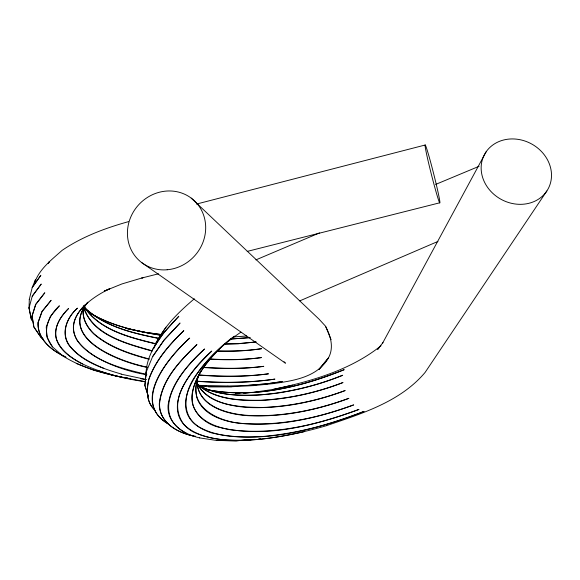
<?xml version="1.0" encoding="UTF-8"?>
<svg xmlns="http://www.w3.org/2000/svg" width="580" height="580" viewBox="0 0 580 580"><rect width="100%" height="100%" fill="white"/><g stroke="black" fill="none" stroke-linecap="round" stroke-linejoin="round"><path stroke-width="0.87" d="M32.313 320.675L31.305 319.29L29.029 308.009L29.305 299.367M145.986 375.825C145.681 351.785 163.248 332.594 178.836 316.245L163.553 333.014L152.765 349.196M146.24 371.722L144.884 385.294L148.233 395.973M198.063 376.927C186.129 408.965 222.053 423.545 247.725 423.799C283.903 425.321 319.899 417.382 353.684 404.891C315.244 419.028 273.485 428.402 232.471 422.247C218.109 419.325 202.087 412.8 196.917 397.786C194.815 388.404 196.576 378.559 201.238 370.2M34.909 282.17L35.467 279.625L32.205 287.549L40.846 275.297L32.226 287.433L29.268 299.526M34.836 282.271C39.578 268.779 51.823 259.615 62.125 250.357C82.23 236.683 105.197 228.129 128.492 221.64M29.029 308.009L32.284 296.046L41.245 284.048L32.313 296.162M154.773 345.963L155.969 342.744L165.974 327.171M84.223 305.892C80.547 316.144 86.485 326.881 93.786 333.942C108.953 347.101 128.376 353.669 147.451 358.853L149.14 359.216M153.78 348.5C161.74 328.294 178.067 312.635 194.322 298.794M486.127 151.808L382.662 343.041L382.916 342.642L377.631 349.37L378.849 348.181M546.867 190.958A36.163 31.61 28.5 0 1 485.931 184.817A36.163 31.61 28.5 0 1 516.178 139.12A36.163 31.61 28.5 0 1 546.867 190.958L425.096 372.433C400.388 401.831 361.724 413.584 326.663 425.611M152.707 356.599L164.111 340.112L180.054 323.017L164.082 340.01L152.678 356.454L146.262 371.903L144.899 385.519L148.241 396.227M209.532 359.578C199.353 372.302 189.232 388.179 193.038 405.202C198.36 420.79 215.303 427.018 230.144 429.751C273.934 435.421 318.13 424.676 358.976 409.422C313.983 425.8 263.813 439.248 216.253 426.561C202.732 422.182 190.573 410.444 191.915 395.284C194.525 375.978 207.836 360.571 221.198 347.362M158.478 273.803L141.781 278.016L143.188 277.61L122.003 283.917L104.291 291.073L109.772 288.724C91.278 297.496 63.249 316.985 77.285 340.634C93.844 361.826 121.865 368.539 146.791 374.441M85.129 304.783C45.472 344.215 116.58 370.359 146.711 374.658M234.421 336.125C206.509 355.743 153.751 413.438 211.468 432.861C262.791 444.766 316.064 429.468 364.102 411.372C331.63 424.422 297.417 433.398 262.515 436.515C241.418 437.653 219.015 437.726 199.904 427.474C180.409 416.353 183.954 392.631 194.902 376.645C207.031 358.897 223.14 344.165 240.896 332.173M381.046 345.731C350.182 370.402 310.757 381.444 272.709 389.506M255.903 259.883L319.5 232.913M299.773 300.882L437.929 241.439M435.631 184.433L479.073 166.3M304.319 431.636C277.276 437.806 249.458 442.018 221.676 439.604C208.126 437.755 194.024 434.463 183.947 424.56C164.734 398.286 193.952 368.735 211.765 351.06C191.19 369.018 157.318 410.778 192.893 431.774C213.795 441.829 237.698 441.047 260.26 439.299C282.764 436.791 304.921 431.97 326.634 425.626M196.475 204.073L425.336 144.971M247.225 251.401L439.654 202.819A30.015 1.189 75.8 0 0 430.483 161.617A30.015 1.189 75.8 0 0 427.228 157.057A30.015 1.189 75.8 0 0 439.647 202.811M292.654 385.221L272.738 389.485L252.851 392.392L244.129 392.972M272.955 383.663C293.146 380.821 317.282 377.399 328.439 357.947C334.181 347.464 330.629 335.776 325.351 325.989L319.036 319.152L191.226 198.121M255.998 342.012L238.264 343.751L224.677 344.114M258.607 438.995L260.369 438.719M256.034 341.946L238.322 343.635L224.736 343.976M250.038 337.589L231.246 338.966M249.958 337.654L230.267 339.09M253.329 385.635L273.035 383.641M248.385 385.359L266.749 383.829L282.315 381.582L266.662 383.808L248.291 385.323L227.983 386.055M246.855 439.937L236.075 440.8L216.485 440.438M249.552 439.727L254.047 439.372M255.04 439.35L236.205 440.836L216.666 440.466L199.52 437.885M233.653 336.922L246.645 336.016M235.415 393.559L239.772 393.269M235.538 393.486L239.881 393.204M243.361 392.972L252.923 392.348M253.417 385.613L231.565 386.744L199.73 386.541M208.517 386.882L231.652 386.729M198.295 385.366L227.896 386.004M217.442 351.132C232.21 351.502 247.044 351.009 261.645 348.667C247.036 350.82 232.225 351.357 217.471 350.943M209.793 359.158C226.998 360.202 244.325 359.992 261.413 357.584C244.311 359.774 226.998 360.035 209.8 358.94M202.92 367.488C223.191 368.829 243.629 369.105 263.791 366.328C243.607 368.88 223.177 368.677 202.913 367.256M198.251 385.287L206.241 385.743M197.113 381.321C223.032 383.134 249.204 382.916 274.942 379.11C249.182 382.786 223.003 383.032 197.077 381.169M198.425 375.079C221.741 376.891 245.296 377.014 268.504 373.81C245.268 376.819 221.719 376.753 198.396 374.868M195.619 436.262L193.821 436.037C177.422 432.695 159.159 422.856 159.297 403.803C161.813 379.334 180.112 360.731 196.932 344.469C180.25 360.84 161.972 379.436 159.522 403.89C159.413 422.922 177.61 432.803 194.017 436.153M161.791 334.66L145.094 332.34L125.766 328.374M161.827 334.638L145.174 332.311L125.896 328.338M145.471 381.727L117.319 376.34L98.375 370.758M145.536 381.705C113.658 377.855 22.076 355.605 68.563 308.509C60.617 316.296 53.752 326.678 56.18 338.299C60.356 350.625 71.558 358.106 82.476 364.015M161.356 335.24C136.481 331.347 111.012 325.851 89.298 312.562M161.385 335.32C136.162 331.296 110.316 325.634 88.356 312.055M140.802 378.747L146.102 379.617M146.182 379.494L121.126 374.158M205.762 389.383C252.409 398.982 300.846 387.208 344.201 369.656C300.897 387.164 252.575 399.098 205.98 389.383M121.829 377.036L114.013 375.579L93.684 370.127L76.241 363.45M123.569 377.355L127.904 378.167M158.971 338.336C132.407 333.029 103.675 326.359 83.745 306.813M158.985 338.51C132.465 333.21 103.784 326.489 83.911 306.95M130.587 378.733C106.836 374.695 82.875 368.619 62.306 355.627M156.049 343.766C130.087 337.444 99.55 330.18 83.991 306.515M156.042 344.02C130.123 337.603 98.535 330.267 83.694 305.899M147.356 367.466L145.587 367.096C118.682 361.478 57.884 338.524 87.834 302.187C58.145 338.437 118.965 361.137 145.667 366.821L147.429 367.183M152.141 350.769C127.034 343.686 94.489 335.588 83.919 308.661M152.112 351.074C127.571 344.049 90.4 334.928 83.795 306.196M149.19 358.911L147.501 358.541C128.448 353.351 109.047 346.789 93.859 333.674C87.007 327.048 81.947 318.094 83.339 308.277M121.271 374.027C102.276 368.481 81.983 361.615 69.223 345.579C60.313 333.108 66.932 317.195 77.51 308.147C67.033 317.231 60.545 333.094 69.455 345.477C78.111 356.656 91.002 363.036 103.784 368.329M199.737 437.9C183.925 434.391 167.163 423.908 168.041 405.674C171.064 382.343 188.384 364.544 204.61 348.979C183.084 367.618 146.87 412.452 185.992 433.079M199.999 386.258C223.525 397.59 250.611 396.307 275.877 393.341C298.765 389.97 321.276 384.054 342.693 375.26C315.738 386.099 287.158 392.899 258.165 394.98C237.981 395.705 216.412 395.284 198.382 385.149M61.958 355.04C49.459 348.906 37.178 337.553 38.005 322.531L41.97 311.46L51.127 300.317L42.072 311.547L38.142 322.632C37.309 339.43 52.214 350.943 66.062 357.273M63.546 355.866L65.127 356.7M167.504 423.407C130.681 401.164 169.186 356.736 189.696 338.075C168.468 357.07 130.297 403.173 169.229 424.524M141.389 262.377L285.447 363.211L284.055 361.731M197.214 384.25L199.302 385.758M42.877 338.713L40.803 337.096L33.814 326.902L32.016 315.904L35.663 304.399L44.812 292.755L35.735 304.507L32.103 316.042L33.916 327.069L40.897 337.292L42.971 338.908M196.91 383.663C213.904 399.461 238.771 400.541 260.739 400.251C288.898 398.808 316.709 392.58 343.019 382.517C316.789 392.776 288.956 398.96 260.819 400.454C238.873 400.765 214.035 399.656 197.091 383.844M62.517 355.7L52.396 346.804L46.951 337.147L46.248 326.902L50.417 316.346L59.385 305.798C47.611 316.535 41.02 333.384 52.613 346.869M154.135 409.139C145.986 401.577 146.537 389.31 148.777 379.305C155.578 360.035 169.411 344.621 183.824 330.607C169.498 344.73 155.65 360.173 148.879 379.472C146.291 390.137 146.457 402.962 155.368 410.705M32.291 320.479L31.284 319.094L29 307.849M197.04 383.235C209.474 406.109 239.801 407.283 262.827 407.457C290.971 406.37 318.79 400.316 345.173 390.543C313.889 402.274 280.372 409.06 246.87 407.435C228.302 405.732 205.494 401.367 196.7 382.713M325.706 326.511L331.1 339.735M196.924 381.56C198.244 406.391 227.432 414.069 247.943 415.382C282.337 417.194 316.673 410.046 348.885 398.322C316.738 410.277 282.358 417.397 247.957 415.672C227.411 414.417 198.2 406.66 196.939 381.785M49.249 261.812L48.292 263.284L49.249 261.812M324.582 362.587L318.899 369.547L328.439 357.947L324.582 362.587M167.185 269.758A40.672 37.889 -48.5 0 0 200.129 207.814A40.672 37.889 -48.5 0 0 132.356 213.715A40.672 37.889 -48.5 0 0 167.185 269.758"/></g></svg>
